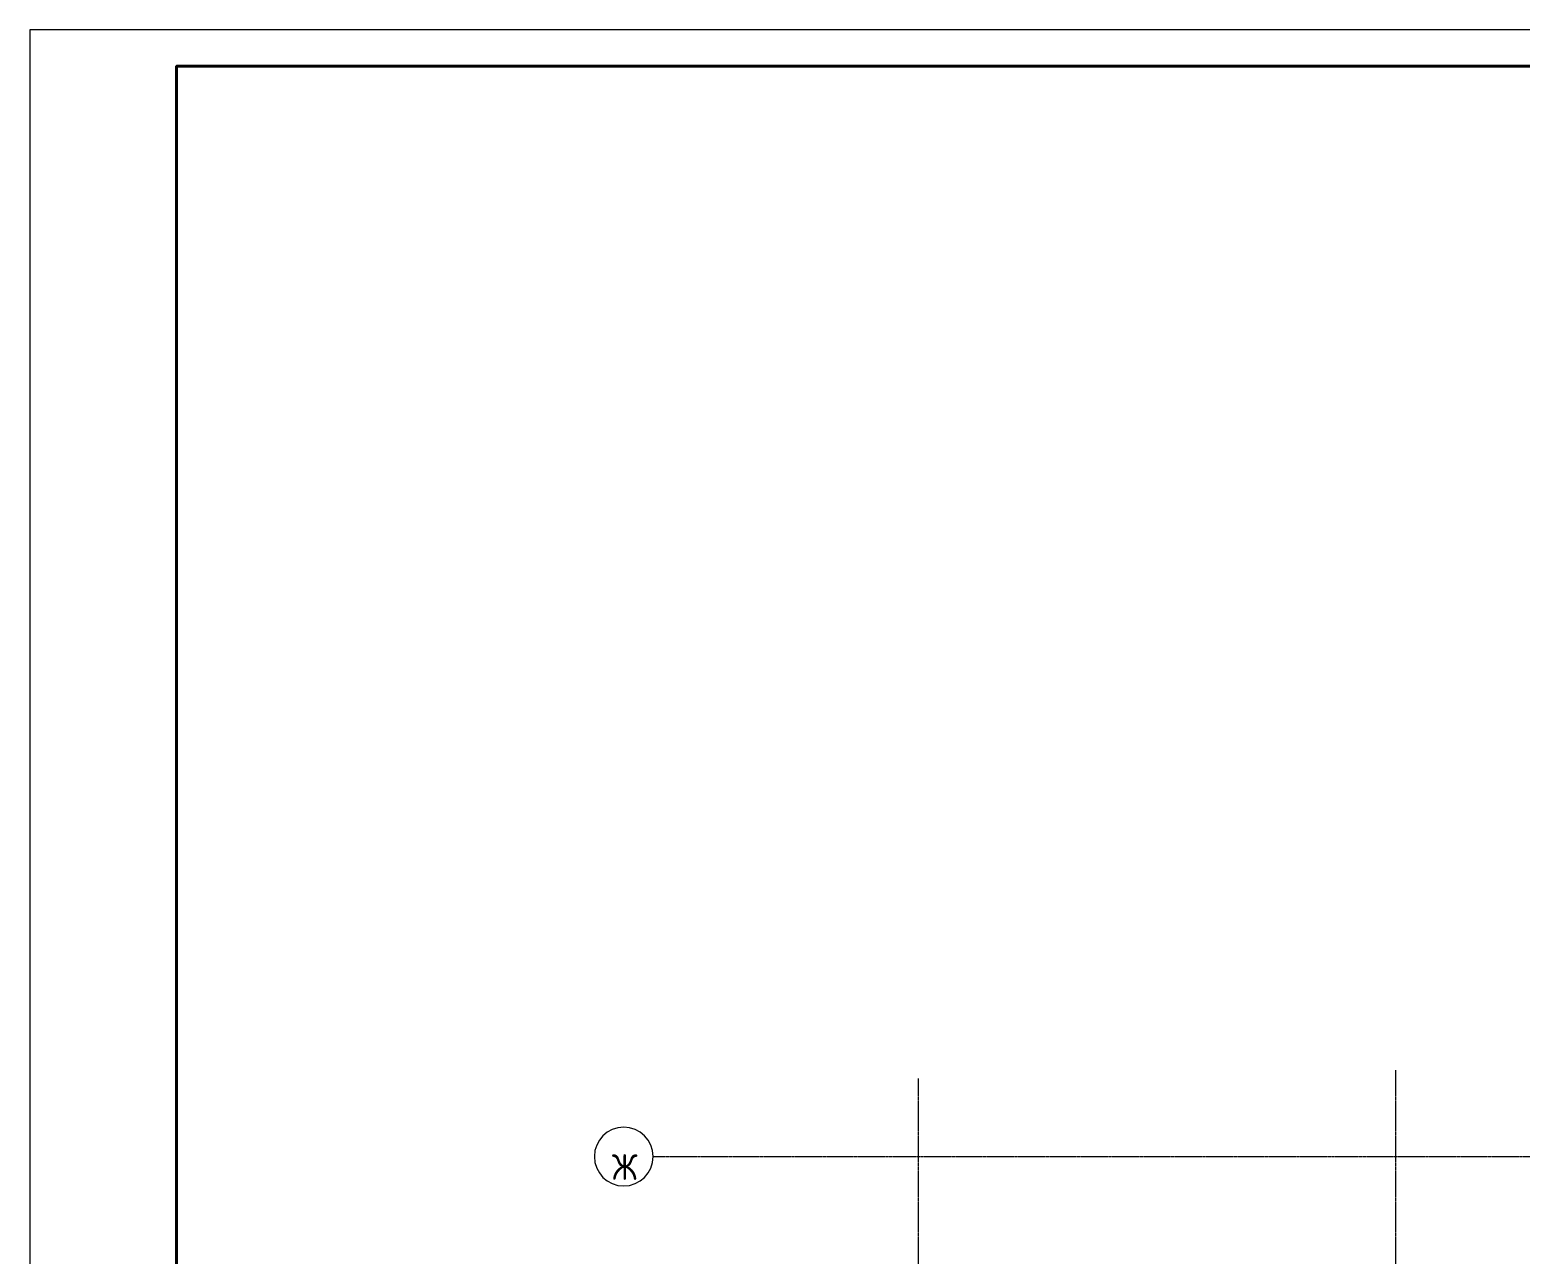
# Model space of a CAD drawing. Header units: millimetres. Extents: x -10178924 to 11692288, y -947381 to 58396.
# Drawn here: x -18603 to 1695, y -329099 to -312418 of the extents above; entities that cross this region are included whole.
import ezdxf

# ---------------------------------------------------------------- set-up
doc = ezdxf.new("R2010")
doc.units = ezdxf.units.MM
doc.linetypes.add('ADSK_Линия сетки', pattern=[25, 20, -2.5, 0, -2.5])
for name, color, linetype, lineweight in [('_0', 7, 'Continuous', 25), ('Оси', 253, 'Continuous', 9), ('ШТРИХОВКА', 252, 'Continuous', 15)]:
    doc.layers.add(name, color=color, linetype=linetype, lineweight=lineweight)
doc.layers.add('PDF _Ramka', color=7, linetype='Continuous')
doc.styles.add('GOST Common', font='GOST_Common.ttf', dxfattribs={"width": 0.9, "height": 350})

# ---------------------------------------------------------------- blocks, each defined once
blk = doc.blocks.new('Ось сетки - Круг_Ø8 мм-8258-План подвала')
at = {"layer": 'Оси', "lineweight": 20}
for start, end in [(360, 180), (180, 360)]:
    blk.add_arc((0, 0), 4, start, end, dxfattribs=at)
blk = doc.blocks.new('оси')
at = {"layer": 'Оси', "linetype": 'ADSK_Линия сетки'}
for p, q in [((6500, -2196), (6500, 46378)), ((0, -2196), (0, 46265)), ((-3614, 45200), (62615, 45200))]:
    blk.add_line(p, q, dxfattribs=at)
at = {"layer": 'Оси', "lineweight": 20, "xscale": 99.99999999999993, "yscale": 99.99999999999993, "zscale": 99.99999999999993, "rotation": 270}
blk.add_blockref('Ось сетки - Круг_Ø8 мм-8258-План подвала', (-4014, 45200), dxfattribs=at)
at = {"layer": 'Оси', "insert": (-4000, 45057), "char_height": 350, "width": 327.6, "attachment_point": 5, "line_spacing_factor": 1.022766, "style": 'GOST Common'}
blk.add_mtext('\\pxqc,t0.25714,0.51429,0.77143,1.02857,1.28571,1.54286,1.8,2.05714,2.31429,2.57143,2.82857,3.08571,3.34286,3.6,3.85714,4.11429,4.37143,4.62857,4.88571,5.14286,5.4,5.65714,5.91429,6.17143,6.42857,6.68571,6.94286,7.2,7.45714,7.71429,7.97143,8.22857;{Ж}', dxfattribs=at)
blk = doc.blocks.new('4 этаж')
at = {"color": 253}
blk.add_blockref('оси', (-6500, -248276), dxfattribs=at)
blk = doc.blocks.new('Рамка')
at = {"layer": 'PDF _Ramka', "lineweight": 20}
blk.add_lwpolyline([(100287, -596749), (100287, -512657), (-18603, -512657), (-18603, -596749)], close=True, dxfattribs=at)
at = {"layer": 'PDF _Ramka', "lineweight": 40}
blk.add_lwpolyline([(99787, -513153), (-16604, -513153), (-16604, -596246), (99787, -596246)], close=True, dxfattribs=at)

msp = doc.modelspace()

# ---------------------------------------------------------------- block references
at = {"layer": '_0'}
msp.add_blockref('Рамка', (0, 200238.6), dxfattribs=at)
at = {"layer": 'ШТРИХОВКА'}
msp.add_blockref('4 этаж', (0, -124693.3), dxfattribs=at)

doc.saveas('drawing.dxf')
